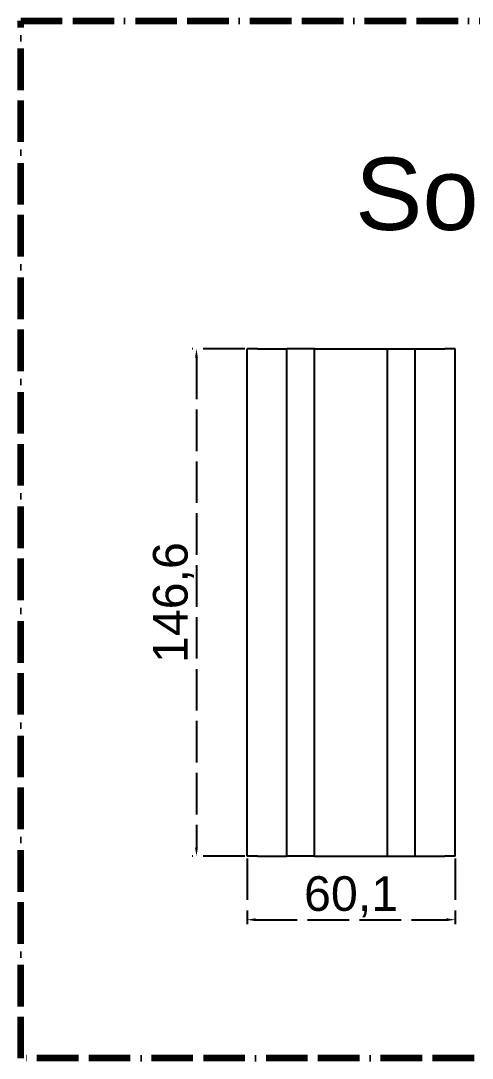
# Model space of a CAD drawing. Header units: millimetres. Extents: x 129 to 6329, y 33 to 3553.
# Drawn here: x 281.3 to 411.7, y 2011.9 to 2311.7 of the extents above; entities that cross this region are included whole.
import ezdxf

# ---------------------------------------------------------------- set-up
doc = ezdxf.new("R2010")
doc.units = ezdxf.units.MM
doc.linetypes.add('ACAD_ISO02W100', pattern=[15, 12, -3])
doc.linetypes.add('ACAD_ISO11W100', pattern=[33, 12, -3, 12, -3, 0, -3])
doc.layers.add('cota', color=82, linetype='ACAD_ISO02W100')
doc.layers.add('Perfiles', color=255, linetype='Continuous')
doc.layers.add('DivisionPartes', color=255, linetype='ACAD_ISO11W100', lineweight=120)
doc.styles.get("Standard").update_dxf_attribs({"font": 'arial.ttf'})
doc.dimstyles.new('ISO-25', dxfattribs={"dimtxt": 2.5, "dimasz": 2.5, "dimexe": 1.25, "dimexo": 0.625, "dimtad": 1, "dimtxsty": 'Standard', "dimcen": 2.5, "dimadec": 0, "dimazin": 0, "dimtfac": 1, "dimtmove": 0, "dimatfit": 3, "dimfxl": 1, "dimarcsym": 0})

# ---------------------------------------------------------------- blocks, each defined once
blk = doc.blocks.new('*D140')
at = {"layer": 'cota', "color": 0, "lineweight": -2, "transparency": 16777216}
for p, q in [((346.05, 2216.86), (330.82, 2216.86)), ((332.07, 2214.36), (332.07, 2072.76)), ((346.05, 2070.26), (330.82, 2070.26))]:
    blk.add_line(p, q, dxfattribs=at)
at = {"layer": 'cota', "color": 0, "transparency": 16777216}
for points in [[(331.65, 2214.36), (332.49, 2214.36), (332.07, 2216.86)], [(331.65, 2072.76), (332.49, 2072.76), (332.07, 2070.26)]]:
    blk.add_solid(points, dxfattribs=at)
at = {"layer": 'cota', "color": 0, "transparency": 16777216, "insert": (325.44, 2143.56), "char_height": 10, "attachment_point": 5, "rotation": 90}
blk.add_mtext('146,6', dxfattribs=at)
blk = doc.blocks.new('*D141')
at = {"layer": 'cota', "color": 0, "lineweight": -2, "transparency": 16777216}
for p, q in [((346.68, 2069.63), (346.68, 2050.67)), ((406.78, 2069.63), (406.78, 2050.67)), ((349.18, 2051.92), (404.28, 2051.92))]:
    blk.add_line(p, q, dxfattribs=at)
at = {"layer": 'cota', "color": 0, "transparency": 16777216}
for points in [[(349.18, 2052.34), (349.18, 2051.5), (346.68, 2051.92)], [(404.28, 2052.34), (404.28, 2051.5), (406.78, 2051.92)]]:
    blk.add_solid(points, dxfattribs=at)
at = {"layer": 'cota', "color": 0, "transparency": 16777216, "insert": (376.73, 2058.55), "char_height": 10, "attachment_point": 5}
blk.add_mtext('60,1', dxfattribs=at)

msp = doc.modelspace()

# ---------------------------------------------------------------- linework, layer by layer
at = {"layer": 'DivisionPartes'}
msp.add_lwpolyline([(281.32, 2311.704), (643.958, 2311.704), (643.958, 2011.886), (281.32, 2011.886)], close=True, dxfattribs=at)
at = {"layer": 'Perfiles'}
for p, q in [((349.68, 2216.856), (346.68, 2216.856)), ((346.68, 2070.256), (346.68, 2216.856)), ((349.68, 2216.856), (358.18, 2216.856)), ((366.18, 2216.856), (358.18, 2216.856)), ((358.18, 2070.256), (358.18, 2216.856)), ((366.18, 2216.856), (387.28, 2216.856)), ((366.18, 2070.256), (366.18, 2216.856)), ((387.28, 2216.856), (395.28, 2216.856)), ((387.28, 2070.256), (387.28, 2216.856)), ((395.28, 2216.856), (403.78, 2216.856)), ((395.28, 2070.256), (395.28, 2216.856)), ((406.78, 2216.856), (403.78, 2216.856)), ((406.78, 2070.256), (406.78, 2216.856)), ((349.68, 2070.256), (346.68, 2070.256)), ((349.68, 2070.256), (358.18, 2070.256)), ((366.18, 2070.256), (358.18, 2070.256)), ((366.18, 2070.256), (387.28, 2070.256)), ((387.28, 2070.256), (395.28, 2070.256)), ((395.28, 2070.256), (403.78, 2070.256)), ((406.78, 2070.256), (403.78, 2070.256))]:
    msp.add_line(p, q, dxfattribs=at)

# ---------------------------------------------------------------- texts
at = {"layer": 'DivisionPartes', "insert": (377.883, 2272.139), "char_height": 20.88768, "attachment_point": 1}
msp.add_mtext_dynamic_manual_height_columns('SoporteMotor', width=2492.92464, gutter_width=104.438, heights=[0], dxfattribs=at)

# ---------------------------------------------------------------- dimensions: what is measured, and where the dimension line sits
at = {"layer": 'cota'}
dim = msp.add_linear_dim(base=(332.07, 2070.256), p1=(346.68, 2216.856), p2=(346.68, 2070.256), angle=90, dimstyle='ISO-25', override={"dimtxt": 10}, dxfattribs=at)
dim.commit()
dim.dimension.update_dxf_attribs({"geometry": '*D140', "text_midpoint": (325.435, 2143.556)})
dim = msp.add_linear_dim(base=(406.78, 2051.919), p1=(346.68, 2070.256), p2=(406.78, 2070.256), dimstyle='ISO-25', override={"dimtxt": 10}, dxfattribs=at)
dim.commit()
dim.dimension.update_dxf_attribs({"geometry": '*D141', "text_midpoint": (376.73, 2051.919), "dimtype": 160})

doc.saveas('drawing.dxf')
